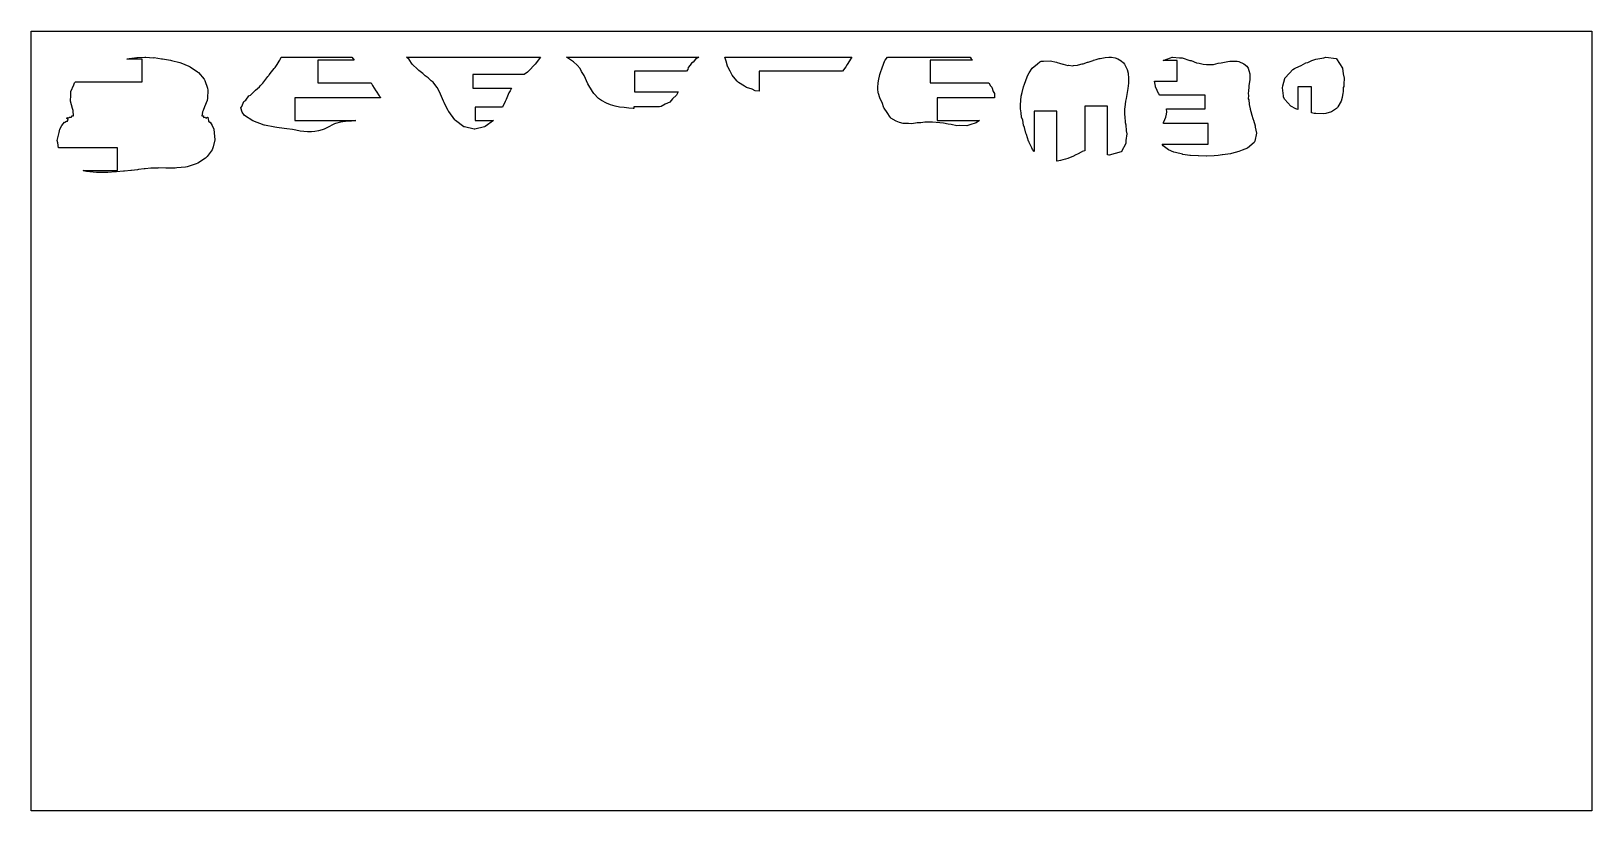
# Model space of a CAD drawing. Header units: metres. Extents: x 0 to 600, y 0 to 300.
import ezdxf

# ---------------------------------------------------------------- set-up
doc = ezdxf.new("R2010")
doc.units = ezdxf.units.M

msp = doc.modelspace()

# ---------------------------------------------------------------- linework, layer by layer
at = {"layer": 'C-1'}
for p, q in [((327.121798, 285.956187), (328.235638, 288.69083)), ((328.235638, 288.69083), (328.338002, 288.884464)), ((328.338002, 288.884464), (329.166734, 290)), ((329.166734, 290), (360.991323, 290)), ((361.932668, 288.815769), (345.638167, 288.815769)), ((345.638167, 288.815769), (345.638167, 280.084048)), ((360.991323, 290), (361.030078, 289.96914)), ((361.030078, 289.96914), (361.43347, 289.370716)), ((361.43347, 289.370716), (361.89151, 288.884464)), ((361.89151, 288.884464), (361.932668, 288.815769)), ((325.752187, 280.958031), (326.329112, 283.348568)), ((326.329112, 283.348568), (326.485842, 284.141602)), ((326.485842, 284.141602), (327.121798, 285.956187)), ((325.475598, 278.46528), (325.486972, 278.518613)), ((325.500242, 277.836255), (325.475598, 278.46528)), ((325.486972, 278.518613), (325.65339, 280.024531)), ((325.609573, 276.283559), (325.500242, 277.836255)), ((325.696778, 276.068426), (325.609573, 276.283559)), ((325.65339, 280.024531), (325.753749, 280.908912)), ((326.240309, 274.374062), (325.696778, 276.068426)), ((325.753749, 280.908912), (325.752187, 280.958031)), ((345.638167, 280.084048), (368.207859, 280.084048)), ((368.207859, 280.084048), (368.798583, 279.027099)), ((368.798583, 279.027099), (369.328756, 278.518613)), ((369.328756, 278.518613), (369.883931, 276.853722)), ((369.883931, 276.853722), (370.345654, 276.068426)), ((370.345654, 276.068426), (370.358516, 274.395584)), ((326.623304, 273.437713), (326.240309, 274.374062)), ((327.143977, 272.507079), (326.623304, 273.437713)), ((327.843862, 270.468815), (327.143977, 272.507079)), ((327.879855, 270.416461), (327.843862, 270.468815)), ((327.913434, 270.314349), (327.879855, 270.416461)), ((329.155168, 268.704194), (327.913434, 270.314349)), ((348.305039, 274.395584), (348.305039, 265.663863)), ((370.358516, 274.395584), (348.305039, 274.395584)), ((330.206477, 266.923723), (329.155168, 268.704194)), ((330.404613, 266.724616), (330.206477, 266.923723)), ((330.54886, 266.53995), (330.404613, 266.724616)), ((332.523789, 265.392644), (330.54886, 266.53995)), ((333.817488, 264.829562), (332.523789, 265.392644)), ((335.214921, 264.475506), (333.817488, 264.829562)), ((337.306698, 264.505696), (335.214921, 264.475506)), ((338.59791, 264.39203), (337.306698, 264.505696)), ((340.602218, 264.787849), (338.59791, 264.39203)), ((342.026975, 264.721805), (340.602218, 264.787849)), ((343.620596, 265.034223), (342.026975, 264.721805)), ((345.132846, 264.943976), (343.620596, 265.034223)), ((346.4923, 265.028907), (345.132846, 264.943976)), ((347.991426, 264.908267), (346.4923, 265.028907)), ((349.391534, 264.72996), (347.991426, 264.908267)), ((348.305039, 265.663863), (364.594997, 265.663863)), ((350.774648, 264.618258), (349.391534, 264.72996)), ((352.49586, 264.171646), (350.774648, 264.618258)), ((353.654899, 264.132839), (352.49586, 264.171646)), ((355.939907, 263.585356), (353.654899, 264.132839)), ((363.361052, 264.785377), (360.87119, 263.984997)), ((364.594997, 265.663863), (363.361052, 264.785377)), ((356.860847, 263.674852), (355.939907, 263.585356)), ((359.667337, 263.568923), (356.860847, 263.674852)), ((360.87119, 263.984997), (359.667337, 263.568923))]:
    msp.add_line(p, q, dxfattribs=at)
at = {"layer": 'C-2'}
for p, q in [((266.836897, 289.597759), (266.736119, 290)), ((266.736119, 290), (315.475598, 290)), ((267.151104, 288.437026), (266.836897, 289.597759)), ((267.726086, 286.520139), (267.151104, 288.437026)), ((315.213622, 289.59776), (313.766288, 287.134228)), ((315.475598, 290), (315.213622, 289.59776)), ((267.763107, 286.438533), (267.726086, 286.520139)), ((267.80589, 286.33193), (267.763107, 286.438533)), ((268.666825, 284.551784), (267.80589, 286.33193)), ((269.511179, 283.083885), (268.666825, 284.551784)), ((270.036834, 282.459762), (269.511179, 283.083885)), ((271.459061, 280.774566), (270.036834, 282.459762)), ((311.968873, 284.648818), (279.855557, 284.648818)), ((279.855557, 284.648818), (279.855557, 276.976291)), ((313.210903, 286.33193), (311.968873, 284.648818)), ((313.766288, 287.134228), (313.210903, 286.33193)), ((271.827239, 280.397513), (271.459061, 280.774566)), ((271.974494, 280.256947), (271.827239, 280.397513)), ((274.288444, 278.835974), (271.974494, 280.256947)), ((275.016888, 278.314001), (274.288444, 278.835974)), ((277.187347, 277.647752), (275.016888, 278.314001)), ((278.330701, 277.067014), (277.187347, 277.647752)), ((279.855557, 276.976291), (278.330701, 277.067014))]:
    msp.add_line(p, q, dxfattribs=at)
at = {"layer": 'C-3'}
for p, q in [((145.300191, 289.128884), (144.330118, 290)), ((144.330118, 290), (195.853189, 290)), ((146.502077, 287.276172), (145.300191, 289.128884)), ((195.853189, 290), (193.805728, 287.366235)), ((146.572059, 287.213993), (146.502077, 287.276172)), ((146.742522, 287.028554), (146.572059, 287.213993)), ((148.428088, 285.552273), (146.742522, 287.028554)), ((149.025608, 284.824535), (148.428088, 285.552273)), ((150.525661, 283.765948), (149.025608, 284.824535)), ((151.52445, 282.788053), (150.525661, 283.765948)), ((152.653026, 282.057265), (151.52445, 282.788053)), ((153.785667, 280.947777), (152.653026, 282.057265)), ((189.568458, 283.273524), (169.772606, 283.273524)), ((169.772606, 283.273524), (169.772606, 278.051543)), ((190.756048, 284.21614), (189.568458, 283.273524)), ((191.41754, 284.903773), (190.756048, 284.21614)), ((193.485872, 287.028554), (191.41754, 284.903773)), ((193.805728, 287.366235), (193.485872, 287.028554)), ((154.562332, 280.329417), (153.785667, 280.947777)), ((155.627984, 278.937995), (154.562332, 280.329417)), ((156.122046, 278.316317), (155.627984, 278.937995)), ((157.089748, 276.381668), (156.122046, 278.316317)), ((157.423955, 275.763145), (157.089748, 276.381668)), ((169.772606, 278.051543), (184.627895, 278.051543)), ((183.630195, 276.26922), (182.55189, 273.674377)), ((184.10625, 277.019971), (183.630195, 276.26922)), ((184.627895, 278.051543), (184.10625, 277.019971)), ((158.488337, 273.122668), (157.423955, 275.763145)), ((158.769567, 272.595668), (158.488337, 273.122668)), ((160.293788, 269.401793), (158.769567, 272.595668)), ((181.192937, 270.825067), (170.678349, 270.825067)), ((170.678349, 270.825067), (170.678349, 265.603086)), ((182.243184, 272.95311), (181.192937, 270.825067)), ((182.55189, 273.674377), (182.243184, 272.95311)), ((160.560734, 269.043776), (160.293788, 269.401793)), ((162.882003, 265.842126), (160.560734, 269.043776)), ((163.123406, 265.661972), (162.882003, 265.842126)), ((166.322057, 263.238092), (163.123406, 265.661972)), ((170.678349, 265.603086), (177.69454, 265.603086)), ((177.69454, 265.603086), (174.524759, 263.30722)), ((166.527269, 263.192204), (166.322057, 263.238092)), ((170.316952, 262.250459), (166.527269, 263.192204)), ((170.503499, 262.30122), (170.316952, 262.250459)), ((174.324345, 263.142889), (170.503499, 262.30122)), ((174.524759, 263.30722), (174.324345, 263.142889))]:
    msp.add_line(p, q, dxfattribs=at)
at = {"layer": 'C-4'}
for p, q in [((208.539052, 288.155119), (205.853189, 290)), ((205.853189, 290), (256.736119, 290)), ((209.957887, 286.860766), (208.539052, 288.155119)), ((254.474526, 288.074654), (253.908178, 287.69257)), ((255.445573, 289.233841), (254.474526, 288.074654)), ((256.736119, 290), (255.445573, 289.233841)), ((211.014619, 285.675353), (209.957887, 286.860766)), ((211.540263, 284.465652), (211.014619, 285.675353)), ((212.639834, 282.929586), (211.540263, 284.465652)), ((213.98835, 279.799971), (212.639834, 282.929586)), ((251.916618, 284.648818), (232.001475, 284.648818)), ((232.001475, 284.648818), (232.001475, 276.711146)), ((252.421435, 285.314927), (251.916618, 284.648818)), ((252.635134, 286.02922), (252.421435, 285.314927)), ((253.409609, 286.860765), (252.635134, 286.02922)), ((253.908178, 287.69257), (253.409609, 286.860765)), ((213.994681, 279.782104), (213.98835, 279.799971)), ((213.996972, 279.775895), (213.994681, 279.782104)), ((215.736612, 276.742147), (213.996972, 279.775895)), ((216.265873, 276.011291), (215.736612, 276.742147)), ((218.133374, 274.145721), (216.265873, 276.011291)), ((232.001475, 276.711146), (248.746151, 276.711146)), ((248.55323, 276.40122), (248.144943, 275.370511)), ((248.746151, 276.711146), (248.55323, 276.40122)), ((219.250342, 273.306931), (218.133374, 274.145721)), ((221.12569, 272.29056), (219.250342, 273.306931)), ((222.662918, 271.665839), (221.12569, 272.29056)), ((224.467747, 271.188588), (222.662918, 271.665839)), ((226.214616, 270.811008), (224.467747, 271.188588)), ((227.927849, 270.607462), (226.214616, 270.811008)), ((229.767262, 270.389727), (227.927849, 270.607462)), ((231.419127, 270.268622), (229.767262, 270.389727)), ((231.700216, 270.254932), (231.419127, 270.268622)), ((241.512725, 270.859963), (231.700216, 270.859963)), ((231.700216, 270.859963), (231.700216, 270.254932)), ((242.2505, 270.980426), (241.512725, 270.859963)), ((243.797339, 271.928402), (242.2505, 270.980426)), ((245.529608, 272.704663), (243.797339, 271.928402)), ((246.521477, 273.916214), (245.529608, 272.704663)), ((248.144943, 275.370511), (246.521477, 273.916214))]:
    msp.add_line(p, q, dxfattribs=at)
at = {"layer": 'C-5'}
for p, q in [((94.59219, 287.233866), (95.348739, 288.468428)), ((95.348739, 288.468428), (95.542249, 288.883303)), ((95.542249, 288.883303), (95.789476, 289.387768)), ((95.789476, 289.387768), (96.045652, 290)), ((96.045652, 290), (123.233063, 290)), ((124.192993, 288.815769), (110.153126, 288.815769)), ((110.153126, 288.815769), (110.153126, 280.084048)), ((123.233063, 290), (124.192993, 288.815769)), ((90.188664, 281.490227), (91.000897, 282.555272)), ((91.000897, 282.555272), (91.343904, 282.944658)), ((91.343904, 282.944658), (91.529742, 283.202437)), ((91.529742, 283.202437), (92.381323, 284.334572)), ((92.381323, 284.334572), (93.41872, 285.610049)), ((93.41872, 285.610049), (93.536619, 285.802465)), ((93.536619, 285.802465), (93.739874, 286.047813)), ((93.739874, 286.047813), (94.59219, 287.233866)), ((84.328617, 275.407872), (85.989778, 277.08731)), ((85.989778, 277.08731), (86.068208, 277.133126)), ((86.068208, 277.133126), (86.279755, 277.339926)), ((86.279755, 277.339926), (87.774338, 278.537095)), ((87.774338, 278.537095), (88.116593, 279.052598)), ((88.116593, 279.052598), (89.090816, 279.983704)), ((89.090816, 279.983704), (89.8672, 281.058469)), ((89.8672, 281.058469), (90.188664, 281.490227)), ((110.153126, 280.084048), (130.666389, 280.084048)), ((130.666389, 280.084048), (131.103566, 279.327849)), ((131.103566, 279.327849), (131.229175, 279.052599)), ((131.229175, 279.052599), (131.837736, 278.085639)), ((131.837736, 278.085639), (132.488153, 277.08731)), ((132.488153, 277.08731), (132.688194, 276.913878)), ((132.688194, 276.913878), (133.836064, 275.072781)), ((80.657818, 270.468815), (81.04251, 270.99936)), ((81.071231, 268.78983), (80.657818, 270.468815)), ((81.04251, 270.99936), (81.683638, 272.909825)), ((81.683638, 272.909825), (82.498839, 273.473311)), ((82.498839, 273.473311), (83.723124, 275.072781)), ((83.723124, 275.072781), (84.328617, 275.407872)), ((101.31549, 274.395584), (101.31549, 265.663863)), ((134.330118, 274.395584), (101.31549, 274.395584)), ((133.836064, 275.072781), (134.199696, 274.710516)), ((134.199696, 274.710516), (134.330118, 274.395584)), ((82.032981, 267.554062), (81.071231, 268.78983)), ((85.188476, 265.439598), (82.032981, 267.554062)), ((89.55804, 263.829579), (85.188476, 265.439598)), ((101.31549, 265.663863), (124.794375, 265.663863)), ((116.6453, 264.320275), (115.641193, 263.82958)), ((116.943243, 264.415392), (116.6453, 264.320275)), ((118.969468, 264.98291), (116.943243, 264.415392)), ((119.784895, 265.075214), (118.969468, 264.98291)), ((121.844362, 265.361157), (119.784895, 265.075214)), ((123.148186, 265.38738), (121.844362, 265.361157)), ((124.794375, 265.663863), (123.148186, 265.38738)), ((89.620272, 263.808396), (89.55804, 263.829579)), ((89.644701, 263.800445), (89.620272, 263.808396)), ((93.697026, 263.06934), (89.644701, 263.800445)), ((94.396519, 262.891373), (93.697026, 263.06934)), ((97.286403, 262.596909), (94.396519, 262.891373)), ((98.260972, 262.371563), (97.286403, 262.596909)), ((100.454713, 262.10884), (98.260972, 262.371563)), ((101.680378, 261.853019), (100.454713, 262.10884)), ((103.381985, 261.576085), (101.680378, 261.853019)), ((104.848983, 261.388697), (103.381985, 261.576085)), ((106.236308, 261.233182), (104.848983, 261.388697)), ((107.770075, 261.262023), (106.236308, 261.233182)), ((109.063346, 261.342768), (107.770075, 261.262023)), ((110.392907, 261.599515), (109.063346, 261.342768)), ((111.807334, 262.033281), (110.392907, 261.599515)), ((112.694638, 262.340376), (111.807334, 262.033281)), ((114.398127, 263.216598), (112.694638, 262.340376)), ((114.693958, 263.342726), (114.398127, 263.216598)), ((115.641193, 263.82958), (114.693958, 263.342726))]:
    msp.add_line(p, q, dxfattribs=at)
at = {"layer": 'sheet_boundary'}
for p, q in [((0, 300), (600, 300)), ((0, 0), (0, 300)), ((600, 300), (600, 0)), ((600, 0), (0, 0))]:
    msp.add_line(p, q, dxfattribs=at)
at = {"layer": 'Y-2'}
for p, q in [((386.897192, 287.431367), (387.816752, 288.262062)), ((387.816752, 288.262062), (388.358488, 288.452772)), ((388.358488, 288.452772), (389.200216, 288.42799)), ((389.200216, 288.42799), (391.737994, 288.6192)), ((391.737994, 288.6192), (394.172287, 288.029162)), ((394.172287, 288.029162), (394.392244, 288.002337)), ((394.392244, 288.002337), (395.378236, 287.695689)), ((404.505073, 287.500678), (406.086375, 288.070676)), ((406.086375, 288.070676), (406.425905, 288.092597)), ((406.425905, 288.092597), (408.315653, 288.781913)), ((408.315653, 288.781913), (408.484921, 288.801164)), ((408.484921, 288.801164), (409.495114, 289.123089)), ((409.495114, 289.123089), (410.639906, 289.440971)), ((410.639906, 289.440971), (410.969903, 289.539508)), ((410.969903, 289.539508), (412.871686, 289.854435)), ((412.871686, 289.854435), (414.349409, 289.987688)), ((414.349409, 289.987688), (415.34703, 290)), ((415.34703, 290), (416.768825, 289.734206)), ((416.768825, 289.734206), (417.768411, 289.39981)), ((417.768411, 289.39981), (419.039825, 288.558893)), ((419.039825, 288.558893), (419.907787, 287.875987)), ((381.876969, 279.620104), (382.893658, 282.378582)), ((382.893658, 282.378582), (383.059108, 282.773123)), ((383.059108, 282.773123), (383.668074, 283.910515)), ((383.668074, 283.910515), (384.867438, 285.812751)), ((384.867438, 285.812751), (386.897192, 287.431367)), ((395.378236, 287.695689), (396.621522, 287.300137)), ((396.621522, 287.300137), (396.753178, 287.292606)), ((396.753178, 287.292606), (398.601783, 286.831375)), ((398.601783, 286.831375), (398.84968, 286.874972)), ((398.84968, 286.874972), (400.450324, 286.711996)), ((400.450324, 286.711996), (400.778354, 286.808998)), ((400.778354, 286.808998), (402.257573, 286.955242)), ((402.257573, 286.955242), (402.643733, 287.051002)), ((402.643733, 287.051002), (404.106114, 287.452403)), ((404.106114, 287.452403), (404.505073, 287.500678)), ((419.907787, 287.875987), (420.293772, 287.369908)), ((420.293772, 287.369908), (421.317505, 285.245276)), ((421.317505, 285.245276), (421.711879, 283.80756)), ((421.711879, 283.80756), (421.91833, 281.786132)), ((380.671964, 274.998731), (381.001019, 276.465596)), ((381.001019, 276.465596), (381.506623, 278.558433)), ((381.506623, 278.558433), (381.876969, 279.620104)), ((421.33193, 276.378345), (420.930352, 274.11755)), ((421.645064, 277.891442), (421.33193, 276.378345)), ((421.869581, 279.993734), (421.645064, 277.891442)), ((421.91833, 281.786132), (421.869581, 279.993734)), ((380.358516, 270.10944), (380.396878, 271.673782)), ((380.637197, 268.601295), (380.358516, 270.10944)), ((380.396878, 271.673782), (380.452309, 273.295171)), ((380.452309, 273.295171), (380.671964, 274.998731)), ((413.846381, 271.19922), (405.114661, 271.19922)), ((405.114661, 271.19922), (405.114661, 253.917744)), ((413.846381, 252.456112), (413.846381, 271.19922)), ((420.413028, 270.792737), (420.326127, 270.10944)), ((420.326127, 270.10944), (420.364959, 267.799252)), ((420.679918, 273.115018), (420.413028, 270.792737)), ((420.930352, 274.11755), (420.679918, 273.115018)), ((380.749314, 266.957667), (380.637197, 268.601295)), ((381.197398, 265.736138), (380.749314, 266.957667)), ((381.476136, 263.863844), (381.197398, 265.736138)), ((394.305476, 269.255308), (385.573756, 269.255308)), ((385.573756, 269.255308), (385.573756, 253.728755)), ((394.305476, 250.009836), (394.305476, 269.255308)), ((420.364959, 267.799252), (420.428673, 267.132588)), ((420.428673, 267.132588), (420.653876, 264.829792)), ((420.653876, 264.829792), (420.868513, 263.948373)), ((381.884742, 262.973065), (381.476136, 263.863844)), ((382.382152, 260.780502), (381.884742, 262.973065)), ((382.636533, 260.235971), (382.382152, 260.780502)), ((383.464834, 257.649189), (382.636533, 260.235971)), ((421.233414, 260.453991), (420.858982, 257.960641)), ((420.868513, 263.948373), (420.983574, 261.61841)), ((420.983574, 261.61841), (421.233414, 260.453991)), ((383.507812, 257.555659), (383.464834, 257.649189)), ((383.668072, 257.205171), (383.507812, 257.555659)), ((384.731103, 255.087403), (383.668072, 257.205171)), ((385.029301, 254.503507), (384.731103, 255.087403)), ((385.573756, 253.728755), (385.029301, 254.503507)), ((401.567438, 252.370944), (400.450325, 251.716113)), ((402.257573, 252.6781), (401.567438, 252.370944)), ((403.950788, 253.585544), (402.257573, 252.6781)), ((404.106114, 253.673876), (403.950788, 253.585544)), ((404.567586, 253.813228), (404.106114, 253.673876)), ((405.114661, 253.917744), (404.567586, 253.813228)), ((414.303582, 252.349395), (413.846381, 252.456112)), ((414.34941, 252.33641), (414.303582, 252.349395)), ((414.413588, 252.331236), (414.34941, 252.33641)), ((419.039824, 253.560771), (414.413588, 252.331236)), ((419.130952, 253.623861), (419.039824, 253.560771)), ((419.154264, 253.690498), (419.130952, 253.623861)), ((420.881526, 256.827661), (419.154264, 253.690498)), ((420.858982, 257.960641), (420.881526, 256.827661)), ((394.392244, 250.023986), (394.305476, 250.009836)), ((395.719644, 250.301268), (394.392244, 250.023986)), ((396.621522, 250.455649), (395.719644, 250.301268)), ((397.605727, 250.813297), (396.621522, 250.455649)), ((398.601783, 251.001165), (397.605727, 250.813297)), ((399.504524, 251.453173), (398.601783, 251.001165)), ((400.450325, 251.716113), (399.504524, 251.453173))]:
    msp.add_line(p, q, dxfattribs=at)
at = {"layer": 'Y-3'}
for p, q in [((36.810259, 289.260565), (37.474684, 289.423853)), ((42.697349, 289.260565), (36.810259, 289.260565)), ((37.474684, 289.423853), (37.819255, 289.437073)), ((37.819255, 289.437073), (40.5501, 289.850485)), ((40.5501, 289.850485), (40.88461, 289.870642)), ((40.88461, 289.870642), (43.685656, 289.970298)), ((42.697349, 280.528844), (42.697349, 289.260565)), ((43.685656, 289.970298), (44.024077, 290)), ((44.024077, 290), (46.874435, 289.800162)), ((46.874435, 289.800162), (47.22869, 289.829812)), ((47.22869, 289.829812), (50.142332, 289.400714)), ((50.142332, 289.400714), (50.518673, 289.41207)), ((50.518673, 289.41207), (53.541858, 288.794328)), ((53.541858, 288.794328), (53.939345, 288.764848)), ((53.939345, 288.764848), (57.084635, 287.894741)), ((57.084635, 287.894741), (57.494378, 287.799656)), ((57.494378, 287.799656), (60.647023, 286.506985)), ((60.647023, 286.506985), (61.050547, 286.31932)), ((61.050547, 286.31932), (63.916612, 284.41765)), ((63.916612, 284.41765), (64.283126, 284.107697)), ((64.283126, 284.107697), (66.439895, 281.536806)), ((15.219141, 275.397399), (15.235388, 276.777639)), ((15.235388, 276.777639), (16.371589, 279.305273)), ((16.371589, 279.305273), (16.656149, 280.141692)), ((16.656149, 280.141692), (17.029216, 280.528844)), ((17.029216, 280.528844), (42.697349, 280.528844)), ((66.439895, 281.536806), (66.722967, 281.071165)), ((66.722967, 281.071165), (67.781439, 278.012363)), ((67.914743, 277.349631), (67.744019, 274.247552)), ((67.781439, 278.012363), (67.914743, 277.349631)), ((15.117376, 273.057693), (15.219141, 275.397399)), ((15.841871, 270.233074), (15.117376, 273.057693)), ((16.090932, 269.417533), (15.841871, 270.233074)), ((66.589338, 270.829924), (66.131825, 269.477242)), ((67.634622, 273.321028), (66.589338, 270.829924)), ((67.744019, 274.247552), (67.634622, 273.321028)), ((11.76417, 263.669282), (12.779331, 264.954062)), ((12.779331, 264.954062), (12.972773, 264.954062)), ((12.972773, 264.954062), (13.552268, 265.395394)), ((13.552268, 265.395394), (14.010133, 265.395394)), ((13.570844, 266.483762), (13.642133, 266.589899)), ((14.196838, 266.157422), (13.570844, 266.483762)), ((13.642133, 266.589899), (13.727009, 266.603155)), ((13.727009, 266.603155), (13.924459, 266.633993)), ((13.727009, 266.603155), (13.727009, 266.603155)), ((13.924459, 266.633993), (14.017328, 266.737207)), ((14.010133, 265.395394), (14.196838, 266.157422)), ((14.017328, 266.737207), (14.078782, 266.658095)), ((14.078782, 266.658095), (14.585325, 266.737207)), ((14.585325, 266.737207), (14.756346, 266.968132)), ((14.756346, 266.968132), (15.484666, 266.968132)), ((15.484666, 266.968132), (15.639276, 267.409463)), ((15.639276, 267.409463), (16.290898, 267.409463)), ((16.136366, 269.309469), (16.090932, 269.417533)), ((16.290898, 267.409463), (16.136366, 269.309469)), ((65.895064, 268.694243), (65.542508, 267.409463)), ((65.542508, 267.409463), (66.19695, 267.409463)), ((66.131825, 269.477242), (65.674377, 268.694243)), ((65.674377, 268.694243), (65.895064, 268.694243)), ((66.19695, 267.409463), (66.278804, 266.793683)), ((66.278804, 266.793683), (66.982813, 266.968132)), ((66.982813, 266.968132), (67.298425, 266.38942)), ((67.298425, 266.38942), (67.829441, 266.880186)), ((67.829441, 266.880186), (68.107809, 266.483762)), ((68.107809, 266.483762), (68.045025, 266.447491)), ((68.045025, 266.447491), (68.131803, 265.395394)), ((68.131803, 265.395394), (68.625625, 264.954062)), ((68.625625, 264.954062), (68.817247, 264.954062)), ((68.817247, 264.954062), (69.630263, 263.669282)), ((10, 257.934636), (10.764779, 260.952342)), ((10.764779, 260.952342), (10.97507, 262.272476)), ((10.97507, 262.272476), (11.831215, 263.669282)), ((11.831215, 263.669282), (11.76417, 263.669282)), ((69.630263, 263.669282), (69.565776, 263.669282)), ((69.565776, 263.669282), (70.189696, 262.352054)), ((70.657818, 258.232435), (69.99037, 255.54111)), ((70.189696, 262.352054), (70.391841, 260.934195)), ((70.391841, 260.934195), (70.657818, 258.232435)), ((10.199463, 257.090871), (10, 257.934636)), ((10.472891, 255.122441), (10.199463, 257.090871)), ((33.136754, 255.122441), (10.472891, 255.122441)), ((33.136754, 246.390721), (33.136754, 255.122441)), ((69.603505, 254.314386), (67.651565, 251.756943)), ((69.99037, 255.54111), (69.603505, 254.314386)), ((20.780063, 246.105595), (19.970984, 246.390721)), ((19.970984, 246.390721), (33.136754, 246.390721)), ((21.320972, 246.055314), (20.780063, 246.105595)), ((25.049072, 245.572867), (21.320972, 246.055314)), ((35.505101, 246.133538), (32.820813, 245.845203)), ((35.851466, 246.133741), (35.505101, 246.133538)), ((38.277416, 246.406538), (35.851466, 246.133741)), ((38.615074, 246.430447), (38.277416, 246.406538)), ((40.88461, 246.692416), (38.615074, 246.430447)), ((41.219121, 246.747133), (40.88461, 246.692416)), ((43.415008, 246.989859), (41.219121, 246.747133)), ((43.751833, 247.061911), (43.415008, 246.989859)), ((45.96923, 247.234084), (43.751833, 247.061911)), ((46.324503, 247.295154), (45.96923, 247.234084)), ((48.69997, 247.342195), (46.324503, 247.295154)), ((49.102707, 247.370612), (48.69997, 247.342195)), ((51.793466, 247.315451), (49.102707, 247.370612)), ((52.272256, 247.32223), (51.793466, 247.315451)), ((55.373324, 247.328083), (52.272256, 247.32223)), ((55.936784, 247.36422), (55.373324, 247.328083)), ((59.371054, 247.723698), (55.936784, 247.36422)), ((59.999307, 247.865899), (59.371054, 247.723698)), ((63.451732, 248.893781), (59.999307, 247.865899)), ((64.098617, 249.233478), (63.451732, 248.893781)), ((67.0624, 251.096388), (64.098617, 249.233478)), ((67.651565, 251.756943), (67.0624, 251.096388)), ((25.531036, 245.571901), (25.049072, 245.572867)), ((28.984275, 245.598155), (25.531036, 245.571901)), ((29.401332, 245.602573), (28.984275, 245.598155)), ((32.450861, 245.84927), (29.401332, 245.602573)), ((32.820813, 245.845203), (32.450861, 245.84927))]:
    msp.add_line(p, q, dxfattribs=at)
at = {"layer": 'Y-4'}
for p, q in [((435.191897, 288.741899), (437.965703, 289.809188)), ((440.534922, 288.741899), (435.191897, 288.741899)), ((437.965703, 289.809188), (438.635241, 290)), ((438.635241, 290), (438.75173, 289.989896)), ((438.75173, 289.989896), (441.538643, 289.809187)), ((440.534922, 280.804227), (440.534922, 288.741899)), ((441.538643, 289.809187), (442.421633, 289.738568)), ((442.421633, 289.738568), (442.464112, 289.741845)), ((442.464112, 289.741845), (445.410056, 288.759794)), ((445.410056, 288.759794), (446.00819, 288.674073)), ((446.00819, 288.674073), (448.077033, 287.883085)), ((457.530488, 287.75844), (460.05015, 288.39775)), ((460.05015, 288.39775), (460.839651, 288.426172)), ((460.839651, 288.426172), (463.617899, 288.516486)), ((463.617899, 288.516486), (464.340262, 288.351446)), ((464.340262, 288.351446), (466.238786, 287.472742)), ((448.077033, 287.883085), (449.091779, 287.664905)), ((449.091779, 287.664905), (450.635154, 287.336563)), ((450.635154, 287.336563), (451.865517, 287.138056)), ((451.865517, 287.138056), (453.316701, 287.239528)), ((453.316701, 287.239528), (454.591208, 287.199425)), ((454.591208, 287.199425), (456.414965, 287.676966)), ((456.414965, 287.676966), (457.530488, 287.75844)), ((466.238786, 287.472742), (467.342113, 286.518085)), ((467.342113, 286.518085), (467.833002, 285.731894)), ((467.833002, 285.731894), (468.199584, 284.824158)), ((468.199584, 284.824158), (468.496962, 283.55691)), ((468.496962, 283.55691), (468.564163, 281.682638)), ((432.220034, 278.900947), (431.91833, 280.804227)), ((431.91833, 280.804227), (440.534922, 280.804227)), ((432.306039, 278.411408), (432.220034, 278.900947)), ((432.350416, 278.291902), (432.306039, 278.411408)), ((433.395252, 276.042104), (432.350416, 278.291902)), ((433.538262, 275.87393), (433.395252, 276.042104)), ((467.967043, 277.04446), (467.855467, 276.042104)), ((467.855467, 276.042104), (467.999062, 275.248767)), ((468.107043, 278.411407), (467.967043, 277.04446)), ((468.163619, 279.056121), (468.107043, 278.411407)), ((468.544247, 281.232377), (468.163619, 279.056121)), ((468.545273, 281.359197), (468.544247, 281.232377)), ((468.564163, 281.682638), (468.545273, 281.359197)), ((433.882755, 275.373176), (433.538262, 275.87393)), ((451.321171, 275.373176), (433.882755, 275.373176)), ((436.548333, 270.052041), (436.55161, 270.151195)), ((436.633788, 268.959254), (436.548333, 270.052041)), ((436.55161, 270.151195), (451.321171, 270.151195)), ((451.321171, 270.151195), (451.321171, 275.373176)), ((467.999062, 275.248767), (467.925375, 273.937459)), ((467.925375, 273.937459), (468.11774, 273.534082)), ((468.11774, 273.534082), (468.211765, 271.972806)), ((468.211765, 271.972806), (468.300059, 271.8182)), ((468.300059, 271.8182), (468.613725, 270.131813)), ((468.613725, 270.131813), (468.64824, 269.988443)), ((435.274822, 264.50838), (435.362326, 264.807922)), ((452.447865, 264.50838), (435.274822, 264.50838)), ((435.362326, 264.807922), (435.87413, 265.982743)), ((435.87413, 265.982743), (436.178752, 266.972117)), ((436.178752, 266.972117), (436.43978, 268.087388)), ((436.43978, 268.087388), (436.633788, 268.959254)), ((452.447865, 256.570708), (452.447865, 264.50838)), ((468.64824, 269.988443), (469.189101, 268.161212)), ((469.189101, 268.161212), (469.179081, 268.087388)), ((469.179081, 268.087388), (469.857078, 266.004524)), ((469.857078, 266.004524), (469.860017, 265.982743)), ((469.860017, 265.982743), (469.935685, 265.756029)), ((469.935685, 265.756029), (470.587973, 263.613439)), ((471.044034, 260.79247), (470.417814, 257.624566)), ((470.587973, 263.613439), (470.608799, 263.085223)), ((470.608799, 263.085223), (471.044034, 260.79247)), ((435.14723, 255.841597), (434.795061, 256.570708)), ((434.795061, 256.570708), (452.447865, 256.570708)), ((436.167822, 255.139248), (435.14723, 255.841597)), ((437.220988, 254.346551), (436.167822, 255.139248)), ((439.312044, 253.49948), (437.220988, 254.346551)), ((439.885174, 253.295165), (439.312044, 253.49948)), ((442.575719, 252.626668), (439.885174, 253.295165)), ((442.774965, 252.594798), (442.575719, 252.626668)), ((445.4143, 252.215659), (442.774965, 252.594798)), ((445.736152, 252.172915), (445.4143, 252.215659)), ((445.759079, 252.169903), (445.736152, 252.172915)), ((448.727013, 251.987796), (445.759079, 252.169903)), ((454.808891, 252.080782), (451.865517, 251.960642)), ((454.875151, 252.088257), (454.808891, 252.080782)), ((456.31231, 252.215659), (454.875151, 252.088257)), ((457.930065, 252.364368), (456.31231, 252.215659)), ((458.01552, 252.373835), (457.930065, 252.364368)), ((461.084756, 252.843934), (458.01552, 252.373835)), ((461.504506, 252.954816), (461.084756, 252.843934)), ((464.353929, 253.643209), (461.504506, 252.954816)), ((465.531978, 254.219809), (464.353929, 253.643209)), ((467.629454, 255.029137), (465.531978, 254.219809)), ((470.138954, 257.200688), (467.629454, 255.029137)), ((470.417814, 257.624566), (470.138954, 257.200688)), ((448.843343, 251.978578), (448.727013, 251.987796)), ((451.737889, 251.959169), (448.843343, 251.978578)), ((451.865517, 251.960642), (451.737889, 251.959169))]:
    msp.add_line(p, q, dxfattribs=at)
at = {"layer": 'Y-5'}
for p, q in [((490.824387, 287.96436), (492.423784, 288.7181)), ((492.423784, 288.7181), (493.53313, 289.051905)), ((493.53313, 289.051905), (493.838951, 289.216755)), ((493.838951, 289.216755), (496.989731, 289.681991)), ((496.989731, 289.681991), (497.710201, 290)), ((497.710201, 290), (501.670192, 289.4426)), ((501.670192, 289.4426), (501.8573, 289.359905)), ((501.8573, 289.359905), (504.175544, 285.768015)), ((482.035831, 281.95337), (483.791821, 283.863848)), ((483.791821, 283.863848), (485.121213, 285.253378)), ((485.121213, 285.253378), (485.711484, 285.657687)), ((485.711484, 285.657687), (486.182929, 285.930214)), ((486.182929, 285.930214), (488.280319, 286.821225)), ((488.280319, 286.821225), (490.054179, 287.804803)), ((490.054179, 287.804803), (490.824387, 287.96436)), ((504.175544, 285.768015), (504.371397, 283.650676)), ((504.371397, 283.650676), (504.779345, 281.967756)), ((481.044034, 278.228992), (481.203335, 278.913522)), ((481.478582, 275.083894), (481.044034, 278.228992)), ((481.203335, 278.913522), (481.939435, 281.805897)), ((481.939435, 281.805897), (481.968156, 281.861861)), ((481.968156, 281.861861), (482.035831, 281.95337)), ((492.267386, 278.590388), (487.045405, 278.590388)), ((487.045405, 278.590388), (487.045405, 269.888551)), ((492.267386, 268.536382), (492.267386, 278.590388)), ((504.337931, 276.189262), (503.986686, 274.535633)), ((504.405478, 276.650282), (504.337931, 276.189262)), ((504.636398, 278.510081), (504.405478, 278.510081)), ((504.405478, 278.510081), (504.405478, 276.650282)), ((504.779345, 281.967756), (504.634791, 279.675649)), ((504.634791, 279.675649), (504.636398, 278.510081)), ((481.501614, 274.627007), (481.478582, 275.083894)), ((482.035832, 273.661771), (481.501614, 274.627007)), ((484.344488, 271.143088), (482.035832, 273.661771)), ((486.182929, 270.151864), (484.344488, 271.143088)), ((487.045405, 269.888551), (486.182929, 270.151864)), ((501.857299, 270.270365), (499.977325, 268.94005)), ((502.230472, 270.575831), (501.857299, 270.270365)), ((502.422528, 270.894343), (502.230472, 270.575831)), ((503.582178, 273.090469), (502.422528, 270.894343)), ((503.986686, 274.535633), (503.582178, 273.090469)), ((493.203184, 268.362057), (492.267386, 268.536382)), ((493.838951, 268.298431), (493.203184, 268.362057)), ((497.011727, 268.211732), (493.838951, 268.298431)), ((497.710201, 268.35007), (497.011727, 268.211732)), ((499.977325, 268.94005), (497.710201, 268.35007))]:
    msp.add_line(p, q, dxfattribs=at)

doc.saveas('drawing.dxf')
